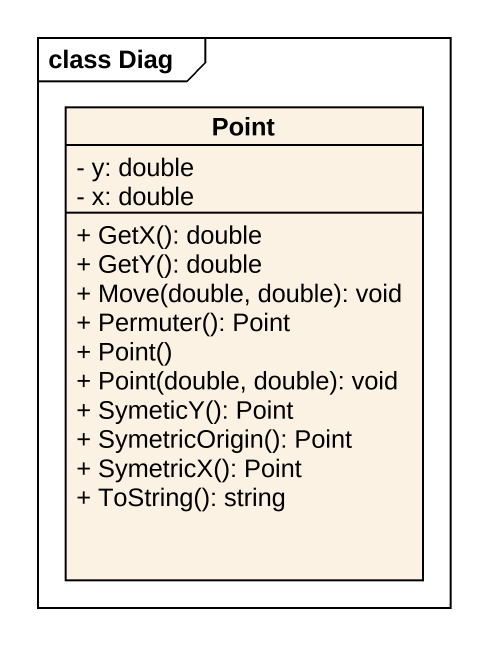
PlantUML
@startuml
mainframe class Diag
hide circle
hide empty members
skinparam classAttributeIconSize 0
class Point {
  - y: double
  - x: double
  + GetX(): double
  + GetY(): double
  + Move(double, double): void
  + Permuter(): Point
  + Point()
  + Point(double, double): void
  + SymeticY(): Point
  + SymetricOrigin(): Point
  + SymetricX(): Point
  + ToString(): string
}
@enduml
